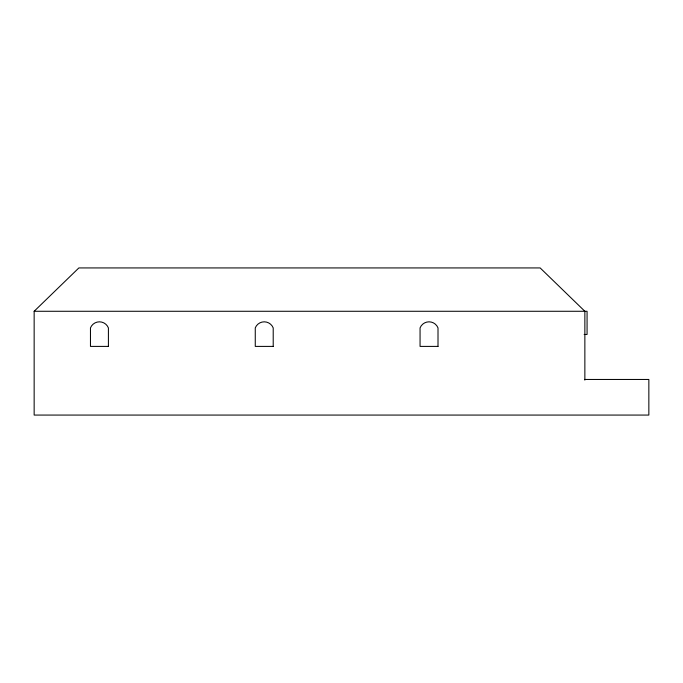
<?xml version="1.0" encoding="UTF-8"?>
<svg xmlns="http://www.w3.org/2000/svg" width="683" height="683" viewBox="0 0 683 683"><rect width="100%" height="100%" fill="white"/><g stroke="black" fill="none" stroke-linecap="round" stroke-linejoin="round"><path stroke-width="1.02" d="M584.58 379.458L648.85 379.458L648.85 415.068L34.15 415.068L34.15 311.277L78.861 267.932L540.151 267.932L584.861 311.277L584.861 380.115M34.15 311.277L587.073 311.277L587.073 334.465L584.144 334.465M108.409 346.401L90.463 346.401L90.463 327.9A9.664 9.664 0 0 1 108.409 327.9L108.409 346.401M273.209 346.401L255.263 346.401L255.263 327.9A9.664 9.664 0 0 1 273.209 327.9L273.209 346.401M438.008 346.401L420.062 346.401L420.062 327.9A9.664 9.664 0 0 1 438.008 327.9L438.008 346.401"/></g></svg>
